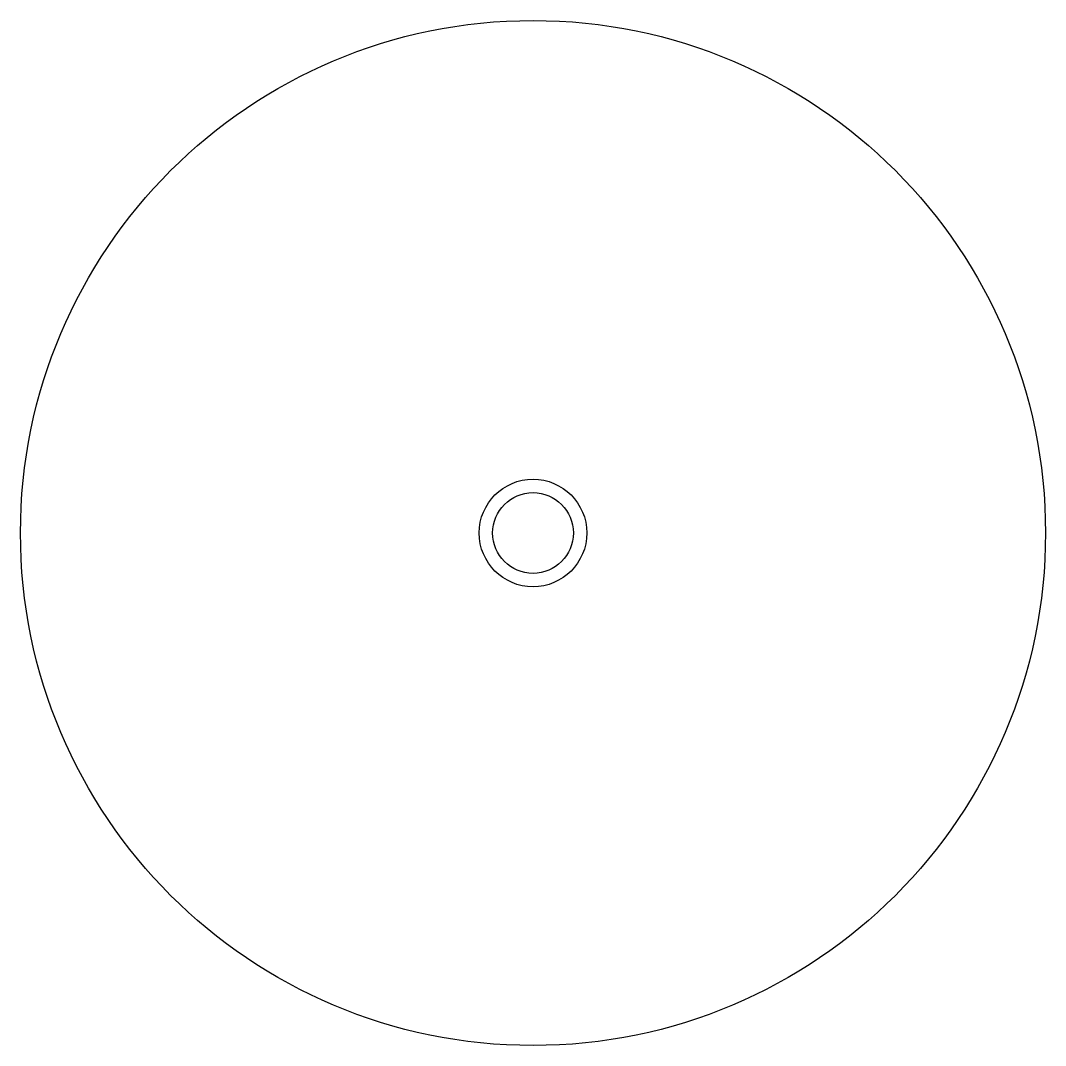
# Model space of a CAD drawing. Header units: metres. Extents: x -63742 to -63363, y -132901 to -132522.
import ezdxf

# ---------------------------------------------------------------- set-up
doc = ezdxf.new("R2010")
doc.units = ezdxf.units.M
doc.layers.add('DET1', color=1, linetype='Continuous')

msp = doc.modelspace()

# ---------------------------------------------------------------- linework, layer by layer
at = {"layer": 'DET1'}
for radius in [189.64, 19.91, 14.93]:
    msp.add_circle((-63552.7, -132711.48), radius, dxfattribs=at)

doc.saveas('drawing.dxf')
